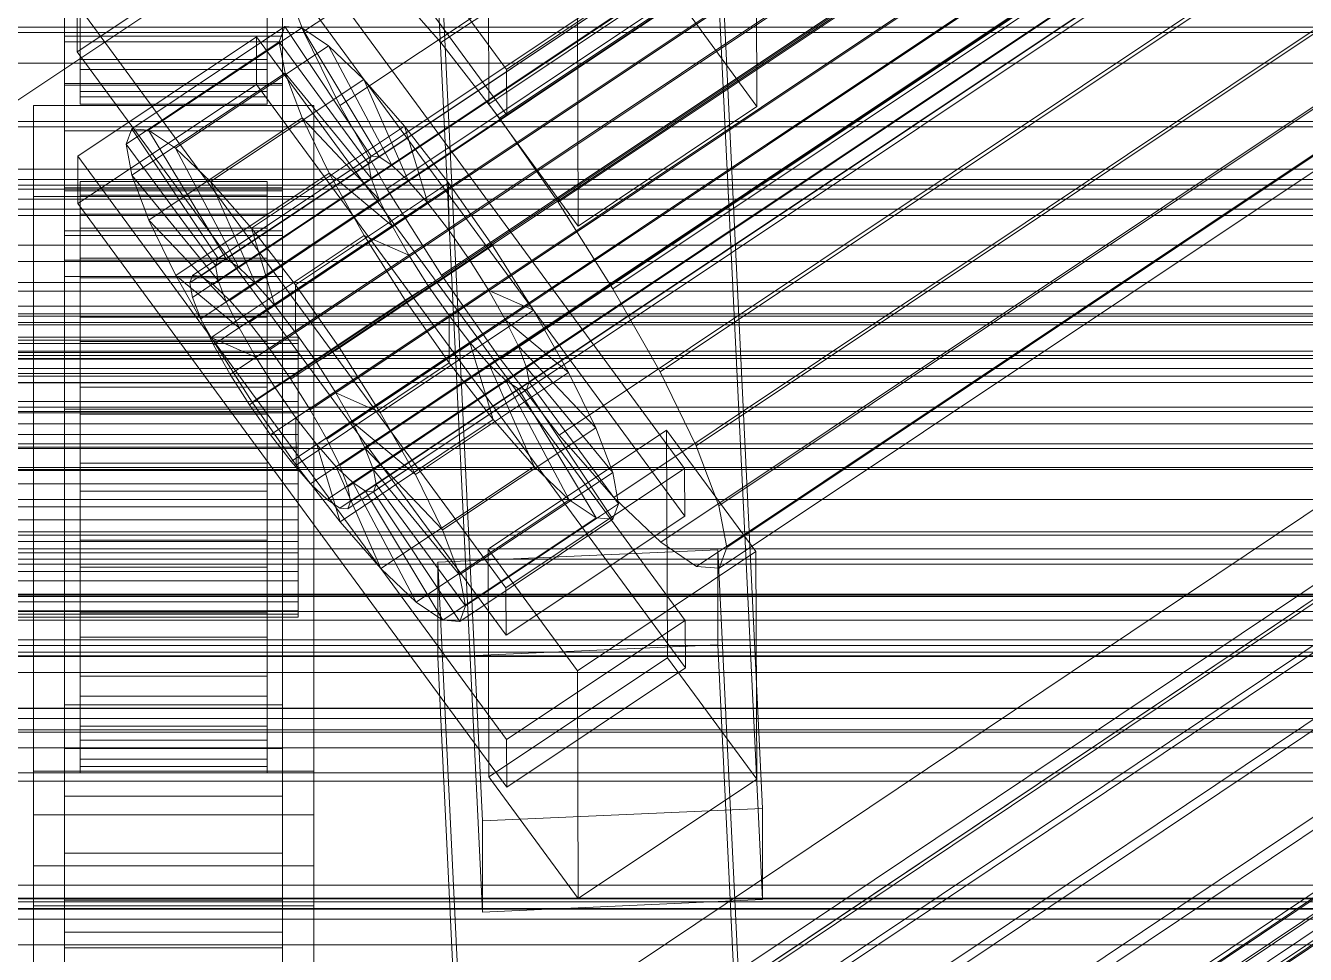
# Model space of a CAD drawing. Header units: millimetres. Extents: x -1970 to 59977, y -50268 to 6837.
# Drawn here: x 130.5 to 212.7, y -33197.1 to -33137.5 of the extents above; entities that cross this region are included whole.
import ezdxf

# ---------------------------------------------------------------- set-up
doc = ezdxf.new("R2010")
doc.units = ezdxf.units.MM
for name, color, linetype, lineweight in [('frontal_C01', 7, 'Continuous', 0), ('frontal_C02', 7, 'Continuous', 0), ('frontal_C03', 7, 'Continuous', 0), ('frontal_secador', 7, 'Continuous', 0)]:
    doc.layers.add(name, color=color, linetype=linetype, lineweight=lineweight)

msp = doc.modelspace()

# ---------------------------------------------------------------- linework, layer by layer
at = {"layer": 'frontal_C01'}
for p, q in [((141.218, -33153.536), (355.017, -33010.858)), ((141.731, -33153.577), (355.53, -33010.899)), ((141.045, -33154.006), (354.844, -33011.328)), ((142.549, -33154.125), (356.348, -33011.447)), ((141.224, -33154.954), (355.022, -33012.276)), ((143.617, -33155.144), (357.415, -33012.466)), ((141.742, -33156.316), (355.541, -33013.638)), ((144.861, -33156.563), (358.659, -33013.885)), ((148.35, -33137.893), (332.659, -33014.895)), ((142.565, -33157.999), (356.363, -33015.321)), ((359.995, -33015.609), (146.196, -33158.287)), ((157.152, -33138.591), (341.461, -33015.592)), ((143.635, -33159.888), (357.434, -33017.211)), ((147.533, -33160.197), (361.332, -33017.52)), ((144.881, -33161.855), (358.68, -33019.178)), ((148.779, -33162.164), (362.578, -33019.487)), ((150.672, -33142.643), (334.981, -33019.645)), ((345.231, -33020.457), (160.922, -33143.455)), ((146.218, -33163.766), (360.017, -33021.088)), ((149.85, -33164.054), (363.648, -33021.376)), ((147.554, -33165.49), (361.352, -33022.812)), ((150.672, -33165.737), (364.471, -33023.059)), ((148.798, -33166.909), (362.596, -33024.231)), ((151.191, -33167.099), (364.989, -33024.421)), ((149.865, -33167.928), (363.664, -33025.25)), ((151.369, -33168.047), (365.168, -33025.369)), ((153.694, -33147.975), (338.003, -33024.977)), ((150.683, -33168.476), (364.482, -33025.798)), ((151.196, -33168.517), (364.995, -33025.839)), ((164.693, -33148.847), (349.002, -33025.849)), ((157.211, -33153.526), (341.52, -33030.528)), ((168.21, -33154.398), (352.519, -33031.4)), ((160.982, -33158.918), (345.291, -33035.92)), ((171.232, -33159.73), (355.541, -33036.732)), ((164.752, -33163.782), (349.061, -33040.784)), ((173.554, -33164.48), (357.863, -33041.482)), ((168.263, -33167.789), (352.572, -33044.791)), ((175.016, -33168.324), (359.326, -33045.326)), ((171.275, -33170.664), (355.584, -33047.666)), ((175.521, -33171), (359.83, -33048.002)), ((173.584, -33172.212), (357.893, -33049.213)), ((175.032, -33172.326), (359.341, -33049.328)), ((130, -33142.29), (228.298, -33076.691)), ((145.277, -33128.493), (172.809, -33165.937)), ((145.289, -33131.537), (133.821, -33139.19)), ((172.821, -33168.98), (145.289, -33131.537)), ((148.35, -33137.893), (146.887, -33134.049)), ((153.641, -33134.584), (157.152, -33138.591)), ((133.821, -33139.19), (133.809, -33136.146)), ((161.341, -33173.59), (133.809, -33136.146)), ((133, -33141.228), (133, -33138.184)), ((133, -33138.184), (147, -33138.184)), ((133, -33183.906), (133, -33138.184)), ((133.847, -33145.886), (145.315, -33138.233)), ((137.313, -33144.12), (147.143, -33137.56)), ((138.396, -33144.206), (148.226, -33137.646)), ((145.315, -33138.233), (145.327, -33141.277)), ((145.315, -33138.233), (172.847, -33175.677)), ((147.143, -33137.56), (146.777, -33138.552)), ((147, -33138.184), (147, -33141.228)), ((147, -33138.184), (147, -33183.906)), ((148.226, -33137.646), (147.143, -33137.56)), ((147.143, -33137.56), (152.686, -33145.883)), ((149.953, -33138.804), (148.226, -33137.646)), ((148.226, -33137.646), (153.199, -33145.923)), ((150.672, -33142.643), (148.35, -33137.893)), ((136.948, -33145.112), (146.777, -33138.552)), ((140.123, -33145.363), (149.953, -33138.804)), ((146.777, -33138.552), (152.513, -33146.352)), ((146.777, -33138.552), (147.155, -33140.554)), ((152.207, -33140.954), (149.953, -33138.804)), ((149.953, -33138.804), (154.017, -33146.472)), ((157.152, -33138.591), (160.922, -33143.455)), ((133.821, -33139.19), (161.353, -33176.634)), ((137.325, -33147.113), (147.155, -33140.554)), ((147.155, -33140.554), (152.692, -33147.301)), ((147.155, -33140.554), (148.249, -33143.429)), ((147, -33141.228), (133, -33141.228)), ((133, -33141.228), (133, -33186.95)), ((145.327, -33141.277), (133.859, -33148.93)), ((142.377, -33147.514), (152.207, -33140.954)), ((172.859, -33178.72), (145.327, -33141.277)), ((147, -33186.95), (147, -33141.228)), ((154.833, -33143.951), (152.207, -33140.954)), ((152.207, -33140.954), (155.085, -33147.49)), ((153.694, -33147.975), (150.672, -33142.643)), ((138.419, -33149.989), (148.249, -33143.429)), ((145.003, -33150.511), (154.833, -33143.951)), ((148.249, -33143.429), (153.21, -33148.663)), ((148.249, -33143.429), (149.985, -33146.982)), ((157.653, -33147.59), (154.833, -33143.951)), ((154.833, -33143.951), (156.329, -33148.91)), ((160.922, -33143.455), (164.693, -33148.847)), ((136.948, -33145.112), (137.313, -33144.12)), ((142.856, -33152.443), (137.313, -33144.12)), ((137.313, -33144.12), (138.396, -33144.206)), ((143.369, -33152.483), (138.396, -33144.206)), ((138.396, -33144.206), (140.123, -33145.363)), ((142.683, -33152.912), (136.948, -33145.112)), ((137.325, -33147.113), (136.948, -33145.112)), ((144.188, -33153.032), (140.123, -33145.363)), ((140.123, -33145.363), (142.377, -33147.514)), ((133.859, -33148.93), (133.847, -33145.886)), ((161.379, -33183.33), (133.847, -33145.886)), ((152.513, -33146.352), (142.683, -33152.912)), ((152.686, -33145.883), (142.856, -33152.443)), ((153.199, -33145.923), (143.369, -33152.483)), ((154.017, -33146.472), (144.188, -33153.032)), ((152.513, -33146.352), (152.686, -33145.883)), ((152.692, -33147.301), (152.513, -33146.352)), ((152.686, -33145.883), (153.199, -33145.923)), ((153.199, -33145.923), (154.017, -33146.472)), ((154.017, -33146.472), (155.085, -33147.49)), ((142.862, -33153.861), (137.325, -33147.113)), ((138.419, -33149.989), (137.325, -33147.113)), ((140.156, -33153.542), (149.985, -33146.982)), ((152.692, -33147.301), (142.862, -33153.861)), ((149.985, -33146.982), (154.033, -33150.346)), ((149.985, -33146.982), (152.246, -33150.971)), ((153.21, -33148.663), (152.692, -33147.301)), ((133, -33150.968), (133, -33147.924)), ((133, -33147.924), (147, -33147.924)), ((133, -33193.646), (133, -33147.924)), ((134, -33157.495), (134, -33147.506)), ((134, -33147.506), (134, -33147.919)), ((134, -33147.506), (146, -33147.506)), ((134, -33148.386), (134, -33147.506)), ((134, -33157.69), (134, -33147.919)), ((134, -33147.919), (134, -33149.598)), ((134, -33147.919), (146, -33147.919)), ((145.255, -33154.05), (142.377, -33147.514)), ((142.377, -33147.514), (145.003, -33150.511)), ((155.085, -33147.49), (145.255, -33154.05)), ((146, -33147.919), (146, -33147.506)), ((146, -33147.506), (146, -33157.495)), ((146, -33147.506), (146, -33148.386)), ((146, -33149.598), (146, -33147.919)), ((146, -33147.919), (146, -33157.69)), ((147, -33147.924), (147, -33150.968)), ((147, -33147.924), (147, -33193.646)), ((157.653, -33147.59), (147.823, -33154.15)), ((157.211, -33153.526), (153.694, -33147.975)), ((155.085, -33147.49), (156.329, -33148.91)), ((157.665, -33150.634), (157.653, -33147.59)), ((160.474, -33151.623), (157.653, -33147.59)), ((133.859, -33148.93), (161.391, -33186.374)), ((134, -33157.912), (134, -33148.386)), ((134, -33148.386), (146, -33148.386)), ((134, -33150.5), (134, -33148.386)), ((153.21, -33148.663), (143.38, -33155.223)), ((146, -33148.386), (146, -33157.912)), ((146, -33148.386), (146, -33150.5)), ((156.329, -33148.91), (146.499, -33155.47)), ((154.033, -33150.346), (153.21, -33148.663)), ((156.329, -33148.91), (157.665, -33150.634)), ((164.693, -33148.847), (168.21, -33154.398)), ((134, -33158.486), (134, -33149.598)), ((134, -33149.598), (134, -33152.427)), ((134, -33149.598), (146, -33149.598)), ((146, -33152.427), (146, -33149.598)), ((146, -33149.598), (146, -33158.486)), ((134, -33158.913), (134, -33150.5)), ((134, -33150.5), (146, -33150.5)), ((134, -33153.702), (134, -33150.5)), ((143.38, -33155.223), (138.419, -33149.989)), ((140.156, -33153.542), (138.419, -33149.989)), ((154.033, -33150.346), (144.203, -33156.906)), ((146.499, -33155.47), (145.003, -33150.511)), ((145.003, -33150.511), (147.823, -33154.15)), ((146, -33150.5), (146, -33158.913)), ((146, -33150.5), (146, -33153.702)), ((147.835, -33157.194), (157.665, -33150.634)), ((155.103, -33152.235), (154.033, -33150.346)), ((157.665, -33150.634), (159.001, -33152.544)), ((147, -33150.968), (133, -33150.968)), ((133, -33150.968), (133, -33196.69)), ((142.416, -33157.531), (152.246, -33150.971)), ((147, -33196.69), (147, -33150.968)), ((152.246, -33150.971), (155.103, -33152.235)), ((152.246, -33150.971), (154.877, -33155.123)), ((155.103, -33152.235), (145.274, -33158.795)), ((150.644, -33158.183), (160.474, -33151.623)), ((156.35, -33154.202), (155.103, -33152.235)), ((160.474, -33151.623), (159.001, -33152.544)), ((163.105, -33155.776), (160.474, -33151.623)), ((134, -33159.826), (134, -33152.427)), ((134, -33152.427), (134, -33156.214)), ((134, -33152.427), (146, -33152.427)), ((142.856, -33152.443), (142.683, -33152.912)), ((142.683, -33152.912), (142.862, -33153.861)), ((143.369, -33152.483), (142.856, -33152.443)), ((144.188, -33153.032), (143.369, -33152.483)), ((145.255, -33154.05), (144.188, -33153.032)), ((146, -33156.214), (146, -33152.427)), ((146, -33152.427), (146, -33159.826)), ((159.001, -33152.544), (149.171, -33159.104)), ((159.001, -33152.544), (160.247, -33154.511)), ((134, -33160.43), (134, -33153.702)), ((134, -33153.702), (146, -33153.702)), ((134, -33157.776), (134, -33153.702)), ((144.203, -33156.906), (140.156, -33153.542)), ((142.416, -33157.531), (140.156, -33153.542)), ((141.045, -33154.006), (141.218, -33153.536)), ((141.218, -33153.536), (141.731, -33153.577)), ((141.731, -33153.577), (142.549, -33154.125)), ((142.862, -33153.861), (143.38, -33155.223)), ((146, -33153.702), (146, -33160.43)), ((146, -33153.702), (146, -33157.776)), ((160.982, -33158.918), (157.211, -33153.526)), ((141.224, -33154.954), (141.045, -33154.006)), ((142.549, -33154.125), (143.617, -33155.144)), ((146.499, -33155.47), (145.255, -33154.05)), ((156.35, -33154.202), (146.52, -33160.762)), ((147.823, -33154.15), (147.835, -33157.194)), ((147.823, -33154.15), (150.644, -33158.183)), ((160.247, -33154.511), (150.417, -33161.071)), ((154.877, -33155.123), (156.35, -33154.202)), ((157.686, -33156.113), (156.35, -33154.202)), ((163.105, -33155.776), (160.247, -33154.511)), ((160.247, -33154.511), (161.318, -33156.401)), ((168.21, -33154.398), (171.232, -33159.73)), ((141.742, -33156.316), (141.224, -33154.954)), ((143.38, -33155.223), (144.203, -33156.906)), ((143.617, -33155.144), (144.861, -33156.563)), ((145.047, -33161.683), (154.877, -33155.123)), ((147.835, -33157.194), (146.499, -33155.47)), ((154.877, -33155.123), (157.698, -33159.156)), ((134, -33161.62), (134, -33156.214)), ((134, -33156.214), (134, -33160.701)), ((134, -33156.214), (146, -33156.214)), ((142.565, -33157.999), (141.742, -33156.316)), ((146, -33160.701), (146, -33156.214)), ((146, -33156.214), (146, -33161.62)), ((157.686, -33156.113), (147.856, -33162.672)), ((161.318, -33156.401), (151.488, -33162.96)), ((153.275, -33162.335), (163.105, -33155.776)), ((157.698, -33159.156), (157.686, -33156.113)), ((159.022, -33157.836), (157.686, -33156.113)), ((165.365, -33159.764), (161.318, -33156.401)), ((161.318, -33156.401), (162.14, -33158.084)), ((165.365, -33159.764), (163.105, -33155.776)), ((144.203, -33156.906), (145.274, -33158.795)), ((144.861, -33156.563), (146.196, -33158.287)), ((149.171, -33159.104), (147.835, -33157.194)), ((-148, -33157.495), (148, -33157.495)), ((-148, -33157.69), (148, -33157.69)), ((-148, -33157.912), (148, -33157.912)), ((134, -33157.69), (134, -33157.495)), ((146, -33157.495), (134, -33157.495)), ((134, -33157.495), (134, -33157.912)), ((134, -33158.486), (134, -33157.69)), ((146, -33157.69), (134, -33157.69)), ((134, -33162.36), (134, -33157.776)), ((134, -33157.776), (146, -33157.776)), ((134, -33162.444), (134, -33157.776)), ((146, -33157.912), (134, -33157.912)), ((134, -33157.912), (134, -33158.913)), ((145.274, -33158.795), (142.416, -33157.531)), ((145.047, -33161.683), (142.416, -33157.531)), ((143.635, -33159.888), (142.565, -33157.999)), ((146, -33157.495), (146, -33157.69)), ((146, -33157.912), (146, -33157.495)), ((146, -33157.69), (146, -33158.486)), ((146, -33157.776), (146, -33162.36)), ((146, -33157.776), (146, -33162.444)), ((146, -33158.913), (146, -33157.912)), ((148, -33157.69), (148, -33157.495)), ((148, -33157.495), (148, -33157.912)), ((148, -33158.486), (148, -33157.69)), ((148, -33157.912), (148, -33158.913)), ((159.022, -33157.836), (149.192, -33164.396)), ((160.518, -33162.795), (159.022, -33157.836)), ((160.266, -33159.256), (159.022, -33157.836)), ((-148, -33158.486), (148, -33158.486)), ((134, -33159.826), (134, -33158.486)), ((146, -33158.486), (134, -33158.486)), ((145.274, -33158.795), (146.52, -33160.762)), ((146, -33158.486), (146, -33159.826)), ((146.196, -33158.287), (147.533, -33160.197)), ((148, -33159.826), (148, -33158.486)), ((149.171, -33159.104), (150.644, -33158.183)), ((150.644, -33158.183), (153.275, -33162.335)), ((162.14, -33158.084), (152.311, -33164.643)), ((167.102, -33163.317), (162.14, -33158.084)), ((162.14, -33158.084), (162.659, -33159.446)), ((-148, -33158.913), (148, -33158.913)), ((146, -33158.913), (134, -33158.913)), ((134, -33158.913), (134, -33160.43)), ((146, -33160.43), (146, -33158.913)), ((147.868, -33165.716), (157.698, -33159.156)), ((148, -33158.913), (148, -33160.43)), ((150.417, -33161.071), (149.171, -33159.104)), ((160.266, -33159.256), (150.436, -33165.816)), ((162.659, -33159.446), (152.829, -33166.006)), ((157.698, -33159.156), (160.518, -33162.795)), ((163.144, -33165.792), (160.266, -33159.256)), ((161.333, -33160.275), (160.266, -33159.256)), ((164.752, -33163.782), (160.982, -33158.918)), ((168.196, -33166.193), (162.659, -33159.446)), ((162.659, -33159.446), (162.837, -33160.394)), ((-148, -33159.826), (148, -33159.826)), ((-148, -33160.43), (148, -33160.43)), ((134, -33161.62), (134, -33159.826)), ((146, -33159.826), (134, -33159.826)), ((146, -33160.43), (134, -33160.43)), ((134, -33160.43), (134, -33162.36)), ((144.881, -33161.855), (143.635, -33159.888)), ((146, -33159.826), (146, -33161.62)), ((146, -33162.36), (146, -33160.43)), ((147.533, -33160.197), (148.779, -33162.164)), ((148, -33161.62), (148, -33159.826)), ((148, -33160.43), (148, -33162.36)), ((161.333, -33160.275), (151.503, -33166.834)), ((162.837, -33160.394), (153.008, -33166.954)), ((155.535, -33166.324), (165.365, -33159.764)), ((165.397, -33167.943), (161.333, -33160.275)), ((162.151, -33160.823), (161.333, -33160.275)), ((162.837, -33160.394), (162.664, -33160.864)), ((168.573, -33168.195), (162.837, -33160.394)), ((167.102, -33163.317), (165.365, -33159.764)), ((171.232, -33159.73), (173.554, -33164.48)), ((134, -33160.701), (134, -33163.745)), ((146, -33160.701), (134, -33160.701)), ((134, -33160.701), (134, -33165.583)), ((146.52, -33160.762), (145.047, -33161.683)), ((146, -33163.745), (146, -33160.701)), ((146, -33165.583), (146, -33160.701)), ((146.52, -33160.762), (147.856, -33162.672)), ((151.488, -33162.96), (150.417, -33161.071)), ((150.417, -33161.071), (153.275, -33162.335)), ((162.151, -33160.823), (152.321, -33167.383)), ((162.664, -33160.864), (152.835, -33167.424)), ((167.125, -33169.101), (162.151, -33160.823)), ((162.664, -33160.864), (162.151, -33160.823)), ((168.208, -33169.186), (162.664, -33160.864)), ((-148, -33161.62), (148, -33161.62)), ((134, -33163.745), (134, -33161.62)), ((146, -33161.62), (134, -33161.62)), ((146.218, -33163.766), (144.881, -33161.855)), ((147.868, -33165.716), (145.047, -33161.683)), ((146, -33161.62), (146, -33163.745)), ((148, -33163.745), (148, -33161.62)), ((148.779, -33162.164), (149.85, -33164.054)), ((-148, -33162.36), (148, -33162.36)), ((146, -33162.36), (134, -33162.36)), ((134, -33162.36), (134, -33164.57)), ((134, -33164.57), (134, -33162.444)), ((134, -33162.444), (146, -33162.444)), ((134, -33167.386), (134, -33162.444)), ((146, -33164.57), (146, -33162.36)), ((146, -33162.444), (146, -33164.57)), ((146, -33162.444), (146, -33167.386)), ((147.856, -33162.672), (147.868, -33165.716)), ((147.856, -33162.672), (149.192, -33164.396)), ((148, -33162.36), (148, -33164.57)), ((150.688, -33169.355), (160.518, -33162.795)), ((152.311, -33164.643), (151.488, -33162.96)), ((151.488, -33162.96), (155.535, -33166.324)), ((153.275, -33162.335), (155.535, -33166.324)), ((160.518, -33162.795), (163.144, -33165.792)), ((148, -33163.745), (-148, -33163.745)), ((134, -33163.745), (146, -33163.745)), ((134, -33166.057), (134, -33163.745)), ((146, -33163.745), (146, -33166.057)), ((147.554, -33165.49), (146.218, -33163.766)), ((148, -33166.057), (148, -33163.745)), ((157.272, -33169.877), (167.102, -33163.317)), ((160.19, -33171.116), (171.658, -33163.463)), ((168.263, -33167.789), (164.752, -33163.782)), ((168.196, -33166.193), (167.102, -33163.317)), ((171.658, -33163.463), (171.715, -33178.073)), ((171.658, -33163.463), (177.394, -33171.264)), ((-148, -33164.57), (148, -33164.57)), ((146, -33164.57), (134, -33164.57)), ((134, -33164.57), (134, -33166.912)), ((146, -33166.912), (146, -33164.57)), ((148, -33164.57), (148, -33166.912)), ((149.192, -33164.396), (150.688, -33169.355)), ((149.192, -33164.396), (150.436, -33165.816)), ((149.85, -33164.054), (150.672, -33165.737)), ((173.554, -33164.48), (175.016, -33168.324)), ((152.829, -33166.006), (152.311, -33164.643)), ((152.311, -33164.643), (157.272, -33169.877)), ((-148, -33166.057), (148, -33166.057)), ((134, -33166.057), (134, -33165.583)), ((134, -33165.583), (134, -33170.525)), ((134, -33165.583), (146, -33165.583)), ((134, -33168.399), (134, -33166.057)), ((146, -33166.057), (134, -33166.057)), ((146, -33170.525), (146, -33165.583)), ((146, -33165.583), (146, -33166.057)), ((146, -33166.057), (146, -33168.399)), ((148.798, -33166.909), (147.554, -33165.49)), ((150.688, -33169.355), (147.868, -33165.716)), ((148, -33168.399), (148, -33166.057)), ((150.436, -33165.816), (153.314, -33172.352)), ((150.436, -33165.816), (151.503, -33166.834)), ((150.672, -33165.737), (151.191, -33167.099)), ((153.008, -33166.954), (152.829, -33166.006)), ((152.829, -33166.006), (158.366, -33172.753)), ((153.314, -33172.352), (163.144, -33165.792)), ((158.366, -33172.753), (168.196, -33166.193)), ((172.809, -33165.937), (161.341, -33173.59)), ((163.144, -33165.792), (165.397, -33167.943)), ((168.573, -33168.195), (168.196, -33166.193)), ((172.821, -33168.98), (172.809, -33165.937)), ((-148, -33166.912), (148, -33166.912)), ((134, -33166.912), (134, -33167.386)), ((146, -33166.912), (134, -33166.912)), ((134, -33166.912), (134, -33169.224)), ((146, -33167.386), (146, -33166.912)), ((146, -33169.224), (146, -33166.912)), ((148, -33166.912), (148, -33169.224)), ((149.865, -33167.928), (148.798, -33166.909)), ((151.503, -33166.834), (155.567, -33174.503)), ((151.503, -33166.834), (152.321, -33167.383)), ((152.835, -33167.424), (153.008, -33166.954)), ((153.008, -33166.954), (158.743, -33174.755)), ((155.535, -33166.324), (157.272, -33169.877)), ((134, -33167.386), (146, -33167.386)), ((134, -33172.268), (134, -33167.386)), ((146, -33167.386), (146, -33172.268)), ((151.191, -33167.099), (151.369, -33168.047)), ((152.321, -33167.383), (157.295, -33175.66)), ((152.321, -33167.383), (152.835, -33167.424)), ((152.835, -33167.424), (158.378, -33175.746)), ((171.275, -33170.664), (168.263, -33167.789)), ((-148, -33168.399), (148, -33168.399)), ((134, -33170.61), (134, -33168.399)), ((134, -33168.399), (134, -33170.525)), ((146, -33168.399), (134, -33168.399)), ((146, -33170.525), (146, -33168.399)), ((146, -33168.399), (146, -33170.61)), ((148, -33170.61), (148, -33168.399)), ((150.683, -33168.476), (149.865, -33167.928)), ((151.196, -33168.517), (150.683, -33168.476)), ((151.369, -33168.047), (151.196, -33168.517)), ((155.567, -33174.503), (165.397, -33167.943)), ((158.743, -33174.755), (168.573, -33168.195)), ((165.397, -33167.943), (167.125, -33169.101)), ((168.208, -33169.186), (168.573, -33168.195)), ((175.016, -33168.324), (175.521, -33171)), ((-148, -33169.224), (148, -33169.224)), ((134, -33169.224), (134, -33172.268)), ((146, -33169.224), (134, -33169.224)), ((134, -33169.224), (134, -33171.349)), ((146, -33172.268), (146, -33169.224)), ((146, -33171.349), (146, -33169.224)), ((148, -33169.224), (148, -33171.349)), ((153.314, -33172.352), (150.688, -33169.355)), ((157.295, -33175.66), (167.125, -33169.101)), ((158.378, -33175.746), (168.208, -33169.186)), ((161.353, -33176.634), (172.821, -33168.98)), ((167.125, -33169.101), (168.208, -33169.186)), ((157.272, -33169.877), (158.366, -33172.753)), ((-148, -33170.61), (148, -33170.61)), ((134, -33170.525), (134, -33175.193)), ((134, -33170.525), (146, -33170.525)), ((134, -33172.539), (134, -33170.61)), ((134, -33170.61), (134, -33175.193)), ((146, -33170.61), (134, -33170.61)), ((146, -33175.193), (146, -33170.525)), ((146, -33175.193), (146, -33170.61)), ((146, -33170.61), (146, -33172.539)), ((148, -33172.539), (148, -33170.61)), ((156.962, -33171.946), (174.943, -33171.155)), ((160.247, -33185.727), (160.19, -33171.116)), ((165.926, -33178.917), (160.19, -33171.116)), ((173.584, -33172.212), (171.275, -33170.664)), ((174.943, -33171.155), (174.943, -33177.244)), ((174.943, -33171.155), (177.811, -33230.297)), ((175.521, -33171), (175.032, -33172.326)), ((-148, -33171.349), (148, -33171.349)), ((134, -33171.349), (134, -33176.755)), ((146, -33171.349), (134, -33171.349)), ((134, -33171.349), (134, -33173.143)), ((146, -33176.755), (146, -33171.349)), ((146, -33173.143), (146, -33171.349)), ((148, -33171.349), (148, -33173.143)), ((156.962, -33178.035), (156.962, -33171.946)), ((159.83, -33231.088), (156.962, -33171.946)), ((177.394, -33171.264), (165.926, -33178.917)), ((177.451, -33185.874), (177.394, -33171.264)), ((-148, -33172.539), (148, -33172.539)), ((134, -33172.268), (146, -33172.268)), ((134, -33176.755), (134, -33172.268)), ((134, -33174.056), (134, -33172.539)), ((134, -33172.539), (134, -33179.267)), ((146, -33172.539), (134, -33172.539)), ((146, -33172.268), (146, -33176.755)), ((146, -33179.267), (146, -33172.539)), ((146, -33172.539), (146, -33174.056)), ((148, -33174.056), (148, -33172.539)), ((155.567, -33174.503), (153.314, -33172.352)), ((158.366, -33172.753), (158.743, -33174.755)), ((175.032, -33172.326), (173.584, -33172.212)), ((-148, -33173.143), (148, -33173.143)), ((134, -33173.143), (134, -33180.542)), ((146, -33173.143), (134, -33173.143)), ((134, -33173.143), (134, -33174.484)), ((146, -33180.542), (146, -33173.143)), ((146, -33174.484), (146, -33173.143)), ((148, -33173.143), (148, -33174.484)), ((161.341, -33173.59), (161.353, -33176.634)), ((-148, -33174.056), (148, -33174.056)), ((-148, -33174.484), (148, -33174.484)), ((134, -33175.058), (134, -33174.056)), ((134, -33174.056), (134, -33182.47)), ((146, -33174.056), (134, -33174.056)), ((134, -33174.484), (134, -33183.371)), ((146, -33174.484), (134, -33174.484)), ((134, -33174.484), (134, -33175.279)), ((146, -33182.47), (146, -33174.056)), ((146, -33174.056), (146, -33175.058)), ((146, -33183.371), (146, -33174.484)), ((146, -33175.279), (146, -33174.484)), ((148, -33175.058), (148, -33174.056)), ((148, -33174.484), (148, -33175.279)), ((-148, -33175.058), (148, -33175.058)), ((-148, -33175.279), (148, -33175.279)), ((134, -33175.474), (134, -33175.058)), ((134, -33175.058), (134, -33184.583)), ((146, -33175.058), (134, -33175.058)), ((134, -33175.193), (134, -33179.267)), ((134, -33175.193), (146, -33175.193)), ((134, -33175.279), (134, -33185.05)), ((146, -33175.279), (134, -33175.279)), ((134, -33175.279), (134, -33175.474)), ((146, -33184.583), (146, -33175.058)), ((146, -33175.058), (146, -33175.474)), ((146, -33179.267), (146, -33175.193)), ((146, -33185.05), (146, -33175.279)), ((146, -33175.474), (146, -33175.279)), ((148, -33175.474), (148, -33175.058)), ((148, -33175.279), (148, -33175.474)), ((157.295, -33175.66), (155.567, -33174.503)), ((158.743, -33174.755), (158.378, -33175.746)), ((-148, -33175.474), (148, -33175.474)), ((134, -33175.474), (134, -33185.463)), ((146, -33175.474), (134, -33175.474)), ((146, -33185.463), (146, -33175.474)), ((158.378, -33175.746), (157.295, -33175.66)), ((172.847, -33175.677), (161.379, -33183.33)), ((172.859, -33178.72), (172.847, -33175.677)), ((134, -33176.755), (146, -33176.755)), ((134, -33180.542), (134, -33176.755)), ((146, -33176.755), (146, -33180.542)), ((174.943, -33177.244), (156.962, -33178.035)), ((177.811, -33236.385), (174.943, -33177.244)), ((159.83, -33237.177), (156.962, -33178.035)), ((171.715, -33178.073), (160.247, -33185.727)), ((177.451, -33185.874), (171.715, -33178.073)), ((134, -33179.267), (134, -33182.47)), ((134, -33179.267), (146, -33179.267)), ((146, -33182.47), (146, -33179.267)), ((161.391, -33186.374), (172.859, -33178.72)), ((165.926, -33178.917), (165.983, -33193.527)), ((134, -33180.542), (146, -33180.542)), ((134, -33183.371), (134, -33180.542)), ((146, -33180.542), (146, -33183.371)), ((133, -33195.698), (133, -33181.088)), ((133, -33181.088), (147, -33181.088)), ((133, -33190.614), (133, -33181.088)), ((147, -33181.088), (147, -33195.698)), ((147, -33181.088), (147, -33190.614)), ((134, -33182.47), (134, -33184.583)), ((134, -33182.47), (146, -33182.47)), ((146, -33184.583), (146, -33182.47)), ((134, -33183.371), (146, -33183.371)), ((134, -33185.05), (134, -33183.371)), ((146, -33183.371), (146, -33185.05)), ((161.379, -33183.33), (161.391, -33186.374)), ((147, -33183.906), (133, -33183.906)), ((133, -33183.906), (133, -33186.95)), ((147, -33186.95), (147, -33183.906)), ((134, -33184.583), (134, -33185.463)), ((134, -33184.583), (146, -33184.583)), ((134, -33185.05), (146, -33185.05)), ((134, -33185.463), (134, -33185.05)), ((146, -33185.463), (146, -33184.583)), ((146, -33185.05), (146, -33185.463)), ((131, -33191.437), (131, -33185.349)), ((131, -33185.349), (149, -33185.349)), ((131, -33230.691), (131, -33185.349)), ((134, -33185.463), (146, -33185.463)), ((149, -33185.349), (149, -33191.437)), ((149, -33185.349), (149, -33230.691)), ((160.247, -33185.727), (165.983, -33193.527)), ((165.983, -33193.527), (177.451, -33185.874)), ((133, -33186.95), (147, -33186.95)), ((147, -33190.614), (133, -33190.614)), ((133, -33190.614), (133, -33205.224)), ((147, -33205.224), (147, -33190.614)), ((149, -33191.437), (131, -33191.437)), ((131, -33236.778), (131, -33191.437)), ((149, -33236.778), (149, -33191.437)), ((147, -33193.646), (133, -33193.646)), ((133, -33193.646), (133, -33196.69)), ((147, -33196.69), (147, -33193.646)), ((147, -33195.698), (133, -33195.698)), ((133, -33195.698), (133, -33205.224)), ((147, -33205.224), (147, -33195.698)), ((133, -33196.69), (147, -33196.69))]:
    msp.add_line(p, q, dxfattribs=at)
at = {"layer": 'frontal_C02'}
for p, q in [((146.872, -33217.846), (331.181, -33094.362)), ((148.32, -33218.043), (332.629, -33094.559)), ((133, -33141.327), (133, -33095.423)), ((146.383, -33219.09), (330.692, -33095.606)), ((147, -33095.423), (147, -33141.327)), ((150.629, -33219.667), (334.938, -33096.183)), ((133, -33098.346), (133, -33144.25)), ((141.045, -33241.813), (354.844, -33098.571)), ((141.218, -33241.372), (355.017, -33098.131)), ((141.731, -33241.442), (355.53, -33098.201)), ((142.549, -33242.017), (356.348, -33098.776)), ((146.887, -33221.689), (331.197, -33098.205)), ((147, -33144.25), (147, -33098.346)), ((141.224, -33242.734), (355.022, -33099.492)), ((153.641, -33222.607), (337.95, -33099.123)), ((143.617, -33243.059), (357.415, -33099.818)), ((141.742, -33244.072), (355.541, -33100.831)), ((148.35, -33225.467), (332.659, -33101.983)), ((161.379, -33140.322), (133.847, -33102.729)), ((157.152, -33226.664), (341.461, -33103.18)), ((133, -33150.68), (133, -33104.776)), ((147, -33104.776), (147, -33150.68)), ((133.859, -33105.652), (161.391, -33143.245)), ((150.672, -33230.166), (334.981, -33106.682)), ((133, -33107.698), (133, -33153.603)), ((147, -33153.603), (147, -33107.698)), ((345.231, -33108.075), (160.922, -33231.559)), ((153.694, -33235.465), (338.003, -33111.981)), ((174.943, -33128.379), (177.811, -33187.756)), ((159.83, -33188.55), (156.962, -33129.173)), ((160.247, -33142.555), (160.19, -33128.526)), ((177.451, -33142.704), (177.394, -33128.675)), ((134, -33131.19), (134, -33139.671)), ((134, -33131.503), (134, -33140.332)), ((146, -33139.671), (146, -33131.19)), ((146, -33140.332), (146, -33131.503)), ((134, -33132.164), (134, -33141.727)), ((134, -33132.326), (134, -33142.069)), ((134, -33132.551), (134, -33142.545)), ((146, -33141.727), (146, -33132.164)), ((146, -33142.069), (146, -33132.326)), ((146, -33142.545), (146, -33132.551)), ((172.847, -33132.639), (161.379, -33140.322)), ((177.811, -33193.602), (174.943, -33134.225)), ((159.83, -33194.396), (156.962, -33135.019)), ((171.715, -33134.872), (160.247, -33142.555)), ((177.451, -33142.704), (171.715, -33134.872)), ((161.391, -33143.245), (172.859, -33135.561)), ((134, -33136.516), (134, -33139.671)), ((146, -33139.671), (146, -33136.516)), ((165.926, -33136.358), (165.983, -33150.387)), ((134, -33140.332), (134, -33137.451)), ((146, -33137.451), (146, -33140.332)), ((133, -33152.567), (133, -33138.538)), ((133, -33138.538), (147, -33138.538)), ((133, -33148.101), (133, -33138.538)), ((147, -33138.538), (147, -33152.567)), ((147, -33138.538), (147, -33148.101)), ((134, -33139.671), (134, -33141.727)), ((134, -33139.671), (146, -33139.671)), ((146, -33141.727), (146, -33139.671)), ((134, -33140.332), (146, -33140.332)), ((134, -33142.069), (134, -33140.332)), ((146, -33140.332), (146, -33142.069)), ((161.379, -33140.322), (161.391, -33143.245)), ((147, -33141.327), (133, -33141.327)), ((133, -33141.327), (133, -33144.25)), ((147, -33144.25), (147, -33141.327)), ((134, -33141.727), (134, -33142.545)), ((134, -33141.727), (146, -33141.727)), ((134, -33142.069), (146, -33142.069)), ((134, -33142.545), (134, -33142.069)), ((146, -33142.545), (146, -33141.727)), ((146, -33142.069), (146, -33142.545)), ((131, -33148.475), (131, -33142.63)), ((131, -33142.63), (149, -33142.63)), ((131, -33188.151), (131, -33142.63)), ((134, -33142.545), (146, -33142.545)), ((149, -33142.63), (149, -33148.475)), ((149, -33142.63), (149, -33188.151)), ((160.247, -33142.555), (165.983, -33150.387)), ((165.983, -33150.387), (177.451, -33142.704)), ((133, -33144.25), (147, -33144.25)), ((450, -33146.714), (-450, -33146.714)), ((147, -33148.101), (133, -33148.101)), ((133, -33148.101), (133, -33162.13)), ((147, -33162.13), (147, -33148.101)), ((149, -33148.475), (131, -33148.475)), ((131, -33193.997), (131, -33148.475)), ((149, -33193.997), (149, -33148.475)), ((147, -33150.68), (133, -33150.68)), ((133, -33150.68), (133, -33153.603)), ((147, -33153.603), (147, -33150.68)), ((147, -33152.567), (133, -33152.567)), ((133, -33152.567), (133, -33162.13)), ((147, -33162.13), (147, -33152.567)), ((133, -33153.603), (147, -33153.603)), ((-450, -33158.405), (450, -33158.405)), ((228.298, -33158.452), (130, -33224.31)), ((133, -33162.13), (147, -33162.13)), ((130, -33230.051), (228.298, -33164.193)), ((-425, -33182.694), (425, -33182.694)), ((149, -33188.151), (131, -33188.151)), ((131, -33188.151), (131, -33193.997)), ((149, -33193.997), (149, -33188.151)), ((177.811, -33187.756), (159.83, -33188.55)), ((177.811, -33193.602), (177.811, -33187.756)), ((159.83, -33188.55), (159.83, -33194.396)), ((425, -33194.17), (-425, -33194.17)), ((131, -33193.997), (149, -33193.997)), ((159.83, -33194.396), (177.811, -33193.602))]:
    msp.add_line(p, q, dxfattribs=at)
at = {"layer": 'frontal_C03'}
for p, q in [((1250, -33137.947), (-1250, -33137.947)), ((1250, -33147.754), (-1250, -33147.754)), ((1250, -33148.635), (-1250, -33148.635)), ((1250, -33149.288), (-1250, -33149.288)), ((1250, -33151.596), (-1250, -33151.596)), ((-1250, -33152.653), (1250, -33152.653)), ((1250, -33155.505), (-1250, -33155.505)), ((1250, -33156.563), (-1250, -33156.563)), ((1250, -33158.87), (-1250, -33158.87)), ((1250, -33159.523), (-1250, -33159.523)), ((1250, -33160.405), (-1250, -33160.405)), ((1250, -33170.211), (-1250, -33170.211)), ((1250, -33171.092), (-1250, -33171.092)), ((1250, -33171.746), (-1250, -33171.746)), ((1250, -33174.053), (-1250, -33174.053)), ((-1250, -33175.111), (1250, -33175.111)), ((1250, -33177.963), (-1250, -33177.963)), ((1250, -33179.02), (-1250, -33179.02)), ((1250, -33181.328), (-1250, -33181.328)), ((1250, -33181.981), (-1250, -33181.981)), ((1250, -33182.862), (-1250, -33182.862)), ((1250, -33192.669), (-1250, -33192.669)), ((1250, -33193.55), (-1250, -33193.55)), ((1250, -33194.204), (-1250, -33194.204)), ((1250, -33196.511), (-1250, -33196.511))]:
    msp.add_line(p, q, dxfattribs=at)
at = {"layer": 'frontal_secador'}
for p, q in [((1250, -33137.611), (-1250, -33137.611)), ((1250, -33139.918), (-1250, -33139.918)), ((-1250, -33143.65), (1250, -33143.65)), ((1250, -33144), (-1250, -33144)), ((1250, -33147.382), (-1250, -33147.382)), ((-1250, -33148), (1250, -33148)), ((1250, -33149.689), (-1250, -33149.689)), ((1250, -33154), (-1250, -33154)), ((1250, -33154.545), (-1250, -33154.545)), ((1250, -33156), (-1250, -33156)), ((1250, -33156.144), (-1250, -33156.144)), ((1250, -33156.709), (-1250, -33156.709)), ((1250, -33158.686), (-1250, -33158.686)), ((1250, -33160), (-1250, -33160)), ((1320, -33162), (-1320, -33162)), ((1250, -33162), (-1250, -33162)), ((1320, -33162.273), (-1320, -33162.273)), ((1320, -33163.072), (-1320, -33163.072)), ((1320, -33164.343), (-1320, -33164.343)), ((1250, -33164.651), (-1250, -33164.651)), ((1320, -33166), (-1320, -33166)), ((1250, -33165.859), (-1250, -33165.859)), ((-1250, -33166), (1250, -33166)), ((1320, -33167.929), (-1320, -33167.929)), ((-1320, -33170), (1320, -33170)), ((-1250, -33170), (1250, -33170)), ((1320, -33172.071), (-1320, -33172.071)), ((1320, -33174), (-1320, -33174)), ((1250, -33174.141), (-1250, -33174.141)), ((1320, -33175.657), (-1320, -33175.657)), ((1320, -33176.928), (-1320, -33176.928)), ((1320, -33177.727), (-1320, -33177.727)), ((1250, -33177.285), (-1250, -33177.285)), ((1320, -33178), (-1320, -33178)), ((1250, -33178), (-1250, -33178)), ((1250, -33181.314), (-1250, -33181.314)), ((1250, -33183.856), (-1250, -33183.856)), ((1250, -33185.455), (-1250, -33185.455)), ((1250, -33186), (-1250, -33186)), ((1360, -33193.5), (-1360, -33193.5)), ((1250, -33193.75), (-1250, -33193.75)), ((1360, -33194.863), (-1360, -33194.863))]:
    msp.add_line(p, q, dxfattribs=at)

doc.saveas('drawing.dxf')
